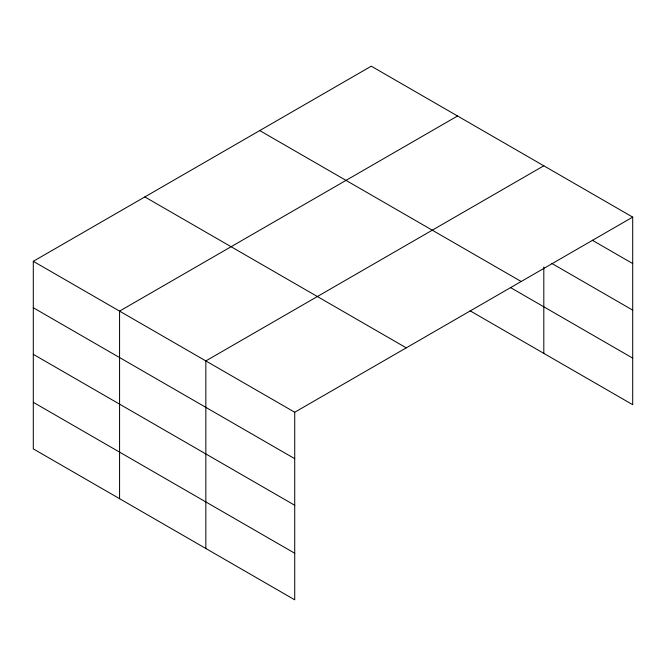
<?xml version="1.0" encoding="UTF-8"?>
<svg xmlns="http://www.w3.org/2000/svg" width="666" height="666" viewBox="0 0 666 666"><rect width="100%" height="100%" fill="white"/><g stroke="black" fill="none" stroke-linecap="round" stroke-linejoin="round"><path stroke-width="1" d="M632.7 217.116L371.278 66.184L33.3 261.313L33.3 448.884L294.722 599.816L294.722 412.246L632.7 217.116L632.7 404.687L470.129 310.831M457.542 115.992L119.572 311.114L119.572 498.692M543.814 165.792L205.844 360.922L205.844 548.501M592.299 240.235L632.7 263.561M551.898 263.478L632.7 310.131M259.74 130.578L521.17 281.502M510.564 287.604L632.7 358.117M144.83 196.92L406.26 347.852M33.3 261.313L294.722 412.246M33.3 307.75L294.722 458.683M33.3 354.329L294.722 505.261M33.3 402.314L294.722 553.246M543.814 266.983L543.814 353.371"/></g></svg>
